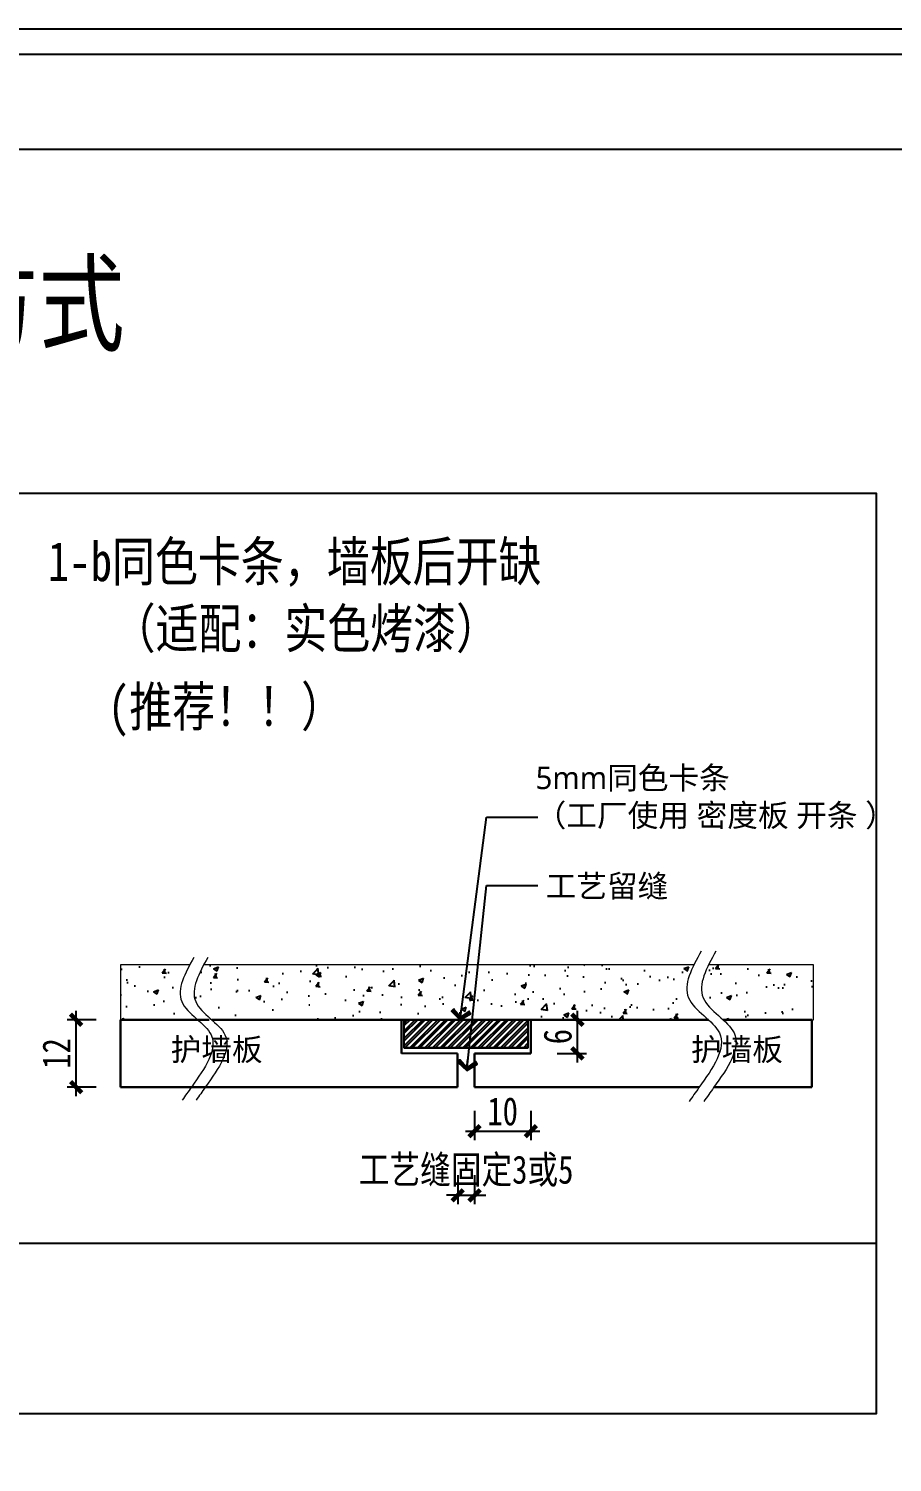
# Model space of a CAD drawing. Header units: millimetres. Extents: x 4862 to 20554, y 7569 to 11262.
# Drawn here: x 6982 to 7135.7, y 8992.5 to 9247.5 of the extents above; entities that cross this region are included whole.
import ezdxf
from ezdxf.enums import TextEntityAlignment as Align

# ---------------------------------------------------------------- set-up
doc = ezdxf.new("R2010")
doc.units = ezdxf.units.MM
doc.styles.add('家具尺寸文字', font='SimSun.ttf', dxfattribs={"width": 0.8})
doc.styles.add('黑石雅黑', font='Microsoft YaHei.ttf')
doc.dimstyles.new('副本 固装比例2', dxfattribs={"dimscale": 2, "dimtxt": 2.5, "dimasz": 1, "dimexe": 0.8, "dimexo": 1.2, "dimgap": 0.5, "dimtad": 1, "dimdec": 0, "dimdsep": 46, "dimtxsty": '家具尺寸文字', "dimblk": 'ARCHTICK', "dimcen": 0, "dimdle": 0.8, "dimclrd": 8, "dimclre": 8, "dimclrt": 2, "dimadec": 1, "dimazin": 2, "dimtfac": 1, "dimtdec": 0, "dimtix": 1, "dimtmove": 2, "dimatfit": 2, "dimfxl": 0, "dimtolj": 1, "dimtzin": 0, "dimarcsym": 0})
doc.dimstyles.new('深化(A1)1：1', dxfattribs={"dimtxt": 3, "dimasz": 1, "dimexe": 1.5, "dimexo": 1, "dimgap": 1, "dimtad": 1, "dimdec": 0, "dimrnd": 5, "dimdsep": 46, "dimtxsty": '黑石雅黑', "dimblk": 'ARCHTICK', "dimcen": 1, "dimclrd": 44, "dimclre": 44, "dimclrt": 50, "dimadec": 0, "dimazin": 2, "dimtfac": 1, "dimtdec": 0, "dimtix": 1, "dimtmove": 2, "dimatfit": 3, "dimldrblk": 'hl_arrow2', "dimfxl": 0, "dimtolj": 1, "dimarcsym": 0})

# ---------------------------------------------------------------- blocks, each defined once
blk = doc.blocks.new('A$C398a0407')
blk.add_line((443.2, 6546.9), (8134, 6546.9))
for points in [[(9632, 0), (0, 0), (0, 6848), (9632, 6848)], [(9568, 64), (64, 64), (64, 6784), (9568, 6784)]]:
    blk.add_lwpolyline(points, close=True)
blk = doc.blocks.new('_ArchTick')
at = {"color": 0, "linetype": 'ByBlock', "const_width": 0.4}
blk.add_lwpolyline([(-0.5, -0.5), (0.5, 0.5)], dxfattribs=at)
blk = doc.blocks.new('*D151')
at = {"color": 8, "lineweight": -2, "transparency": 16777216}
for p, q in [((6990.47, 9057.65), (6990.47, 9072.85)), ((6994.07, 9071.25), (6988.87, 9071.25)), ((6994.07, 9059.25), (6988.87, 9059.25))]:
    blk.add_line(p, q, dxfattribs=at)
at = {"layer": 'Defpoints', "color": 0, "transparency": 16777216}
for p in [(6990.47, 9071.25), (6998.34, 9071.25), (6998.34, 9059.25)]:
    blk.add_point(p, dxfattribs=at)
at = {"color": 8, "lineweight": -2, "transparency": 16777216, "xscale": 2, "yscale": 2, "zscale": 2}
for p, rotation in [((6990.47, 9071.25), 90), ((6990.47, 9059.25), 270)]:
    blk.add_blockref('_ArchTick', p, dxfattribs=dict(at, rotation=rotation))
at = {"color": 2, "transparency": 16777216, "insert": (6986.97, 9065.25), "char_height": 5, "attachment_point": 5, "rotation": 90, "style": '家具尺寸文字'}
blk.add_mtext('\\A1;12', dxfattribs=at)
blk = doc.blocks.new('*D143')
at = {"color": 8, "lineweight": -2, "transparency": 16777216}
for p, q in [((7058.35, 9043.62), (7058.35, 9038.42)), ((7061.35, 9043.62), (7061.35, 9038.42)), ((7058.35, 9040.02), (7056.35, 9040.02)), ((7058.35, 9040.02), (7061.35, 9040.02)), ((7061.35, 9040.02), (7063.35, 9040.02))]:
    blk.add_line(p, q, dxfattribs=at)
at = {"layer": 'Defpoints', "color": 0, "transparency": 16777216}
for p in [(7058.35, 9059.25), (7061.35, 9059.25), (7061.35, 9040.02)]:
    blk.add_point(p, dxfattribs=at)
at = {"color": 8, "lineweight": -2, "transparency": 16777216, "xscale": 2, "yscale": 2, "zscale": 2}
blk.add_blockref('_ArchTick', (7058.35, 9040.02), dxfattribs=at)
at = {"color": 8, "lineweight": -2, "transparency": 16777216, "xscale": 2, "yscale": 2, "zscale": 2, "rotation": 180}
blk.add_blockref('_ArchTick', (7061.35, 9040.02), dxfattribs=at)
at = {"color": 2, "transparency": 16777216, "insert": (7059.85, 9044.31), "char_height": 5, "attachment_point": 5, "style": '家具尺寸文字'}
blk.add_mtext('\\A1;工艺缝固定3或5', dxfattribs=at)
blk = doc.blocks.new('hl_arrow2')
at = {"color": 2}
blk.add_line((-0.22, 0), (-1, 0), dxfattribs=at)
blk.add_lwpolyline([(-0.22, 0), (-0.86, -0.69), (-0.65, -0.86), (0, 0), (-0.65, 0.86), (-0.86, 0.69)], close=True, dxfattribs=at)
for points in [[(-0.86, 0.69), (-0.65, 0.86), (-0.22, 0), (0, 0)], [(-0.86, -0.69), (-0.65, -0.86), (-0.22, 0), (0, 0)]]:
    blk.add_solid(points, dxfattribs=at)
blk = doc.blocks.new('*D154')
at = {"color": 8, "lineweight": -2, "transparency": 16777216}
for p, q in [((7079.65, 9063.65), (7079.65, 9072.85)), ((7076.05, 9071.25), (7081.25, 9071.25)), ((7076.05, 9065.25), (7081.25, 9065.25))]:
    blk.add_line(p, q, dxfattribs=at)
at = {"layer": 'Defpoints', "color": 0, "transparency": 16777216}
for p in [(7071.35, 9071.25), (7079.65, 9071.25), (7071.35, 9065.25)]:
    blk.add_point(p, dxfattribs=at)
at = {"color": 8, "lineweight": -2, "transparency": 16777216, "xscale": 2, "yscale": 2, "zscale": 2}
for p, rotation in [((7079.65, 9071.25), 90), ((7079.65, 9065.25), 270)]:
    blk.add_blockref('_ArchTick', p, dxfattribs=dict(at, rotation=rotation))
at = {"color": 2, "transparency": 16777216, "insert": (7076.15, 9068.25), "char_height": 5, "attachment_point": 5, "rotation": 90, "style": '家具尺寸文字'}
blk.add_mtext('\\A1;6', dxfattribs=at)
blk = doc.blocks.new('*D155')
at = {"color": 8, "lineweight": -2, "transparency": 16777216}
for p, q in [((7061.35, 9055.03), (7061.35, 9049.83)), ((7071.35, 9055.03), (7071.35, 9049.83)), ((7059.75, 9051.43), (7072.95, 9051.43))]:
    blk.add_line(p, q, dxfattribs=at)
at = {"layer": 'Defpoints', "color": 0, "transparency": 16777216}
for p in [(7061.35, 9064.92), (7071.35, 9065.25), (7071.35, 9051.43)]:
    blk.add_point(p, dxfattribs=at)
at = {"color": 8, "lineweight": -2, "transparency": 16777216, "xscale": 2, "yscale": 2, "zscale": 2, "rotation": 180}
blk.add_blockref('_ArchTick', (7061.35, 9051.43), dxfattribs=at)
at = {"color": 8, "lineweight": -2, "transparency": 16777216, "xscale": 2, "yscale": 2, "zscale": 2}
blk.add_blockref('_ArchTick', (7071.35, 9051.43), dxfattribs=at)
at = {"color": 2, "transparency": 16777216, "insert": (7066.35, 9054.93), "char_height": 5, "attachment_point": 5, "style": '家具尺寸文字'}
blk.add_mtext('\\A1;10', dxfattribs=at)
blk = doc.blocks.new('A$Caecb7373')
at = {"color": 1}
blk.add_lwpolyline([(0, 821.76), (1155.84, 821.76), (1155.84, 0), (0, 0)], close=True, dxfattribs=at)

msp = doc.modelspace()

# ---------------------------------------------------------------- hatches: boundary and pattern name
h = msp.add_hatch()
h.set_pattern_fill('AR-CONC', color=8, scale=0.05)
h.set_pattern_definition([(50, (-35404.5855, 48147.8065), (9.10923345, -0.7969543), [0.9525, -10.4775]), (355, (-35404.5855, 48147.8065), (-1.762171, 9.5528423), [0.762, -8.3820292]), (100.451445, (-35403.826, 48147.74), (7.3470624, 8.7558876), [0.8095004, -8.9045122]), (46.1842, (-35404.585, 48150.347), (13.553952, -2.1021164), [1.42875, -15.71625]), (96.635558, (-35403.456, 48150.171), (11.8702067, 12.3713062), [1.214251, -13.3567804]), (351.18415, (-35404.585, 48150.347), (11.8702067, 12.3713062), [1.1429984, -12.5729866]), (21, (-35403.3155, 48149.7115), (7.5807196, -5.1132599), [0.9525, -10.4775]), (326, (-35403.3155, 48149.7115), (3.0901014, 9.2093983), [0.762, -8.382]), (71.451445, (-35402.684, 48149.285), (10.670821, 4.0961384), [0.8095004, -8.9044969]), (37.5, (-35404.5855, 48147.8065), (0.15443016, 4.22775194), [0, -8.2804, 0, -8.509, 0, -8.41375]), (7.5, (-35404.5855, 48147.8065), (3.34098313, 5.00902874), [0, -4.8514, 0, -8.0899, 0, -3.20675]), (327.5, (-35407.4176, 48147.8065), (6.77952976, -0.2864372), [0, -3.175, 0, -9.906, 0, -13.1445]), (317.5, (-35408.6876, 48147.8065), (7.40645907, 1.27132455), [0, -4.1275, 0, -6.5786, 0, -9.3345])])
edge = h.paths.add_edge_path()
edge.add_spline(control_points=[(7012.117, 9071.245), (7010.972, 9072.268), (7007.858, 9074.942), (7009.44, 9078.661), (7010.698, 9081.019)], knot_values=[0.6398787, 0.6398787, 0.6398787, 0.6398787, 2.7757954, 6.2218471, 6.2218471, 6.2218471, 6.2218471], degree=3, periodic=0)
edge.add_line((7010.698, 9081.019), (6998.344, 9081.019))
edge.add_line((6998.344, 9081.019), (6998.344, 9071.245))
edge.add_line((6998.344, 9071.245), (7012.117, 9071.245))
edge = h.paths.add_edge_path()
edge.add_spline(control_points=[(7102.959, 9071.245), (7101.603, 9072.495), (7098.122, 9075.177), (7099.329, 9078.901), (7100.372, 9081.019)], knot_values=[1.1231282, 1.1231282, 1.1231282, 1.1231282, 3.5881236, 6.5509258, 6.5509258, 6.5509258, 6.5509258], degree=3, periodic=0)
edge.add_line((7100.372, 9081.019), (7013.174, 9081.019))
edge.add_spline(control_points=[(7013.174, 9081.019), (7011.917, 9078.661), (7010.334, 9074.942), (7013.448, 9072.268), (7014.593, 9071.245)], knot_values=[0.6398787, 0.6398787, 0.6398787, 0.6398787, 4.0859304, 6.2218471, 6.2218471, 6.2218471, 6.2218471], degree=3, periodic=0)
edge.add_line((7014.593, 9071.245), (7102.959, 9071.245))
edge = h.paths.add_edge_path()
edge.add_line((7121.667, 9081.019), (7102.986, 9081.019))
edge.add_spline(control_points=[(7102.986, 9081.019), (7101.943, 9078.901), (7100.736, 9075.177), (7104.216, 9072.495), (7105.572, 9071.245)], knot_values=[1.1231282, 1.1231282, 1.1231282, 1.1231282, 4.0859304, 6.5509258, 6.5509258, 6.5509258, 6.5509258], degree=3, periodic=0)
edge.add_line((7105.572, 9071.245), (7121.667, 9071.245))
edge.add_line((7121.667, 9071.245), (7121.667, 9081.019))
h = msp.add_hatch()
h.set_pattern_fill('ANSI32', color=9, scale=0.1)
h.set_pattern_definition([(45, (-34713.8257, 49311.6345), (-0.673519209, 0.673519209), []), (45, (-34713.3767, 49311.6345), (-0.673519209, 0.673519209), [])])
h.paths.add_polyline_path([(7048.846, 9071.245), (7070.846, 9071.245), (7070.846, 9066.245), (7048.846, 9066.245)])

# ---------------------------------------------------------------- linework, layer by layer
at = {"lineweight": 30}
for p, q in [((6998.344, 9071.245), (7012.117, 9071.245)), ((6998.344, 9071.245), (6998.344, 9059.245)), ((7014.12, 9071.245), (6998.344, 9071.245)), ((6998.344, 9071.245), (6998.344, 9059.245)), ((7014.593, 9071.245), (7102.959, 9071.245)), ((7048.346, 9071.245), (7048.346, 9065.245)), ((7071.346, 9071.245), (7071.346, 9065.245)), ((7105.572, 9071.245), (7121.348, 9071.245)), ((7121.348, 9071.245), (7121.348, 9059.245)), ((7048.846, 9066.245), (7070.846, 9066.245)), ((7058.346, 9065.245), (7058.346, 9059.245)), ((7058.346, 9065.245), (7058.346, 9059.245)), ((7061.346, 9065.245), (7071.346, 9065.245)), ((7061.346, 9065.245), (7061.346, 9059.245)), ((6998.344, 9059.245), (7010.971, 9059.245)), ((7015.763, 9059.245), (6998.344, 9059.245)), ((7013.447, 9059.245), (7058.346, 9059.245)), ((7058.346, 9059.245), (7018.377, 9059.245)), ((7061.346, 9059.245), (7101.315, 9059.245)), ((7103.929, 9059.245), (7121.348, 9059.245))]:
    msp.add_line(p, q, dxfattribs=at)
msp.add_line((7058.346, 9065.245), (7048.346, 9065.245))
for points in [[(7358.313, 8788.252), (6810.611, 8788.252), (6810.611, 9226.078), (7358.313, 9226.078)], [(6822.974, 9164.883), (7132.763, 9164.883), (7132.763, 9001.131), (6822.974, 9001.131)], [(6822.974, 9164.883), (7132.763, 9164.883), (7132.763, 9031.461), (6822.974, 9031.461)], [(7048.846, 9071.245), (7070.846, 9071.245), (7070.846, 9066.245), (7048.846, 9066.245)]]:
    msp.add_lwpolyline(points, close=True)
at = {"color": 251, "lineweight": 13, "true_color": 0x636466}
for points in [[(7010.698, 9081.019), (6998.344, 9081.019), (6998.344, 9071.245), (7012.117, 9071.245)], [(7100.372, 9081.019), (7013.174, 9081.019)], [(7105.572, 9071.245), (7121.667, 9071.245), (7121.667, 9081.019), (7102.986, 9081.019)]]:
    msp.add_lwpolyline(points, dxfattribs=at)
at = {"lineweight": 5}
for points, knots in [([(7101.669, 9083.452), (7100.029, 9080.486), (7096.806, 9074.653), (7108.183, 9068.931), (7103.735, 9062.658), (7101.268, 9059.178), (7100.679, 9058.348), (7100.091, 9057.519), (7099.503, 9056.689)], [0, 0, 0, 0, 4.0859304, 8.0369645, 12.9613347, 12.9613347, 12.9613347, 14.1351359, 14.1351359, 14.1351359, 14.1351359]), ([(7104.282, 9083.452), (7102.643, 9080.486), (7099.419, 9074.653), (7110.797, 9068.931), (7106.349, 9062.658), (7103.881, 9059.178), (7103.291, 9058.346), (7102.701, 9057.513), (7102.111, 9056.681)], [0, 0, 0, 0, 4.0859304, 8.0369645, 12.9613347, 12.9613347, 12.9613347, 14.1388907, 14.1388907, 14.1388907, 14.1388907]), ([(7011.418, 9082.336), (7009.865, 9079.527), (7006.811, 9074.001), (7017.59, 9068.579), (7013.376, 9062.637), (7011.038, 9059.339), (7011.016, 9059.308), (7010.994, 9059.276), (7010.971, 9059.245), (7010.432, 9058.485), (7009.893, 9057.725), (7009.354, 9056.964)], [0, 0, 0, 0, 4.0859304, 8.0369645, 12.9613347, 12.9613347, 12.9613347, 13.0082078, 13.0082078, 13.0082078, 14.1436032, 14.1436032, 14.1436032, 14.1436032]), ([(7013.894, 9082.336), (7012.341, 9079.527), (7009.287, 9074.001), (7020.066, 9068.579), (7015.852, 9062.637), (7013.514, 9059.339), (7013.492, 9059.308), (7013.47, 9059.276), (7013.447, 9059.245), (7012.907, 9058.482), (7012.366, 9057.72), (7011.825, 9056.957)], [0, 0, 0, 0, 4.0859304, 8.0369645, 12.9613347, 12.9613347, 12.9613347, 13.0082078, 13.0082078, 13.0082078, 14.147358, 14.147358, 14.147358, 14.147358])]:
    msp.add_open_spline(points, degree=3, knots=knots, dxfattribs=at)

# ---------------------------------------------------------------- block references
at = {"xscale": 0.07121552266649725, "yscale": 0.07121552266649725, "zscale": 0.07121552266649725}
msp.add_blockref('A$C398a0407', (6779.047, 8759.836), dxfattribs=at)
at = {"color": 1, "xscale": 0.593462688887471, "yscale": 0.593462688887471, "zscale": 0.593462688887471}
msp.add_blockref('A$Caecb7373', (6779.047, 8759.836), dxfattribs=at)

# ---------------------------------------------------------------- texts
at = {"color": 1, "style": '家具尺寸文字', "width": 0.8}
msp.add_text('12mm厚护墙板 拼接方式', height=14, dxfattribs=at).set_placement((6838.79, 9198.645), align=Align.MIDDLE_LEFT)
at = {"color": 50, "style": '家具尺寸文字', "width": 0.8}
msp.add_text('1-b同色卡条，墙板后开缺', height=7, dxfattribs=at).set_placement((6985.44, 9152.766), align=Align.MIDDLE_LEFT)
at = {"style": '黑石雅黑'}
for s, p in [('工艺留缝 ', (7073.998, 9093.017)), ('护墙板', (7007.29, 9063.967)), ('护墙板', (7099.845, 9063.967))]:
    msp.add_text(s, height=4, dxfattribs=at).set_placement(p)
at = {"color": 50, "insert": (6996.964, 9144.346), "char_height": 7, "width": 156.27989, "attachment_point": 1, "style": '家具尺寸文字'}
msp.add_mtext('（适配：实色烤漆）', dxfattribs=at)
at = {"color": 4, "insert": (6996.124, 9130.453), "char_height": 7, "width": 319.21173, "attachment_point": 1, "style": '家具尺寸文字'}
msp.add_mtext('(推荐！！）', dxfattribs=at)
at = {"insert": (7072.213, 9116.275), "char_height": 4, "width": 86.34637, "attachment_point": 1, "style": '黑石雅黑'}
msp.add_mtext('5mm同色卡条\\P（工厂使用 密度板 开条 ）', dxfattribs=at)

# ---------------------------------------------------------------- dimensions: what is measured, and where the dimension line sits
dim = msp.add_linear_dim(base=(6990.467, 9071.245), p1=(6998.344, 9059.245), p2=(6998.344, 9071.245), angle=90, text='12', dimstyle='副本 固装比例2')
dim.commit()
dim.dimension.update_dxf_attribs({"geometry": '*D151', "text_midpoint": (6986.967, 9065.245)})
dim = msp.add_linear_dim(base=(7079.654, 9071.245), p1=(7071.346, 9065.245), p2=(7071.346, 9071.245), angle=90, dimstyle='副本 固装比例2')
dim.commit()
dim.dimension.update_dxf_attribs({"geometry": '*D154', "text_midpoint": (7076.154, 9068.245)})
dim = msp.add_linear_dim(base=(7071.346, 9051.428), p1=(7061.346, 9064.919), p2=(7071.346, 9065.245), dimstyle='副本 固装比例2')
dim.commit()
dim.dimension.update_dxf_attribs({"geometry": '*D155', "text_midpoint": (7066.346, 9054.928)})
dim = msp.add_linear_dim(base=(7061.346, 9040.024), p1=(7058.346, 9059.245), p2=(7061.346, 9059.245), text='工艺缝固定3或5', dimstyle='副本 固装比例2')
dim.commit()
dim.dimension.update_dxf_attribs({"geometry": '*D143', "text_midpoint": (7059.846, 9044.306)})

# ---------------------------------------------------------------- leaders
at = {"ltscale": 500}
for points in [[(7058.776, 9071.245), (7063.492, 9107.26), (7072.625, 9107.26)], [(7059.951, 9062.245), (7063.492, 9095.137), (7072.625, 9095.137)]]:
    msp.add_leader(points, dimstyle='深化(A1)1：1', override={"dimasz": 2, "dimgap": 1, "dimtad": 0}, dxfattribs=at)

doc.saveas('drawing.dxf')
